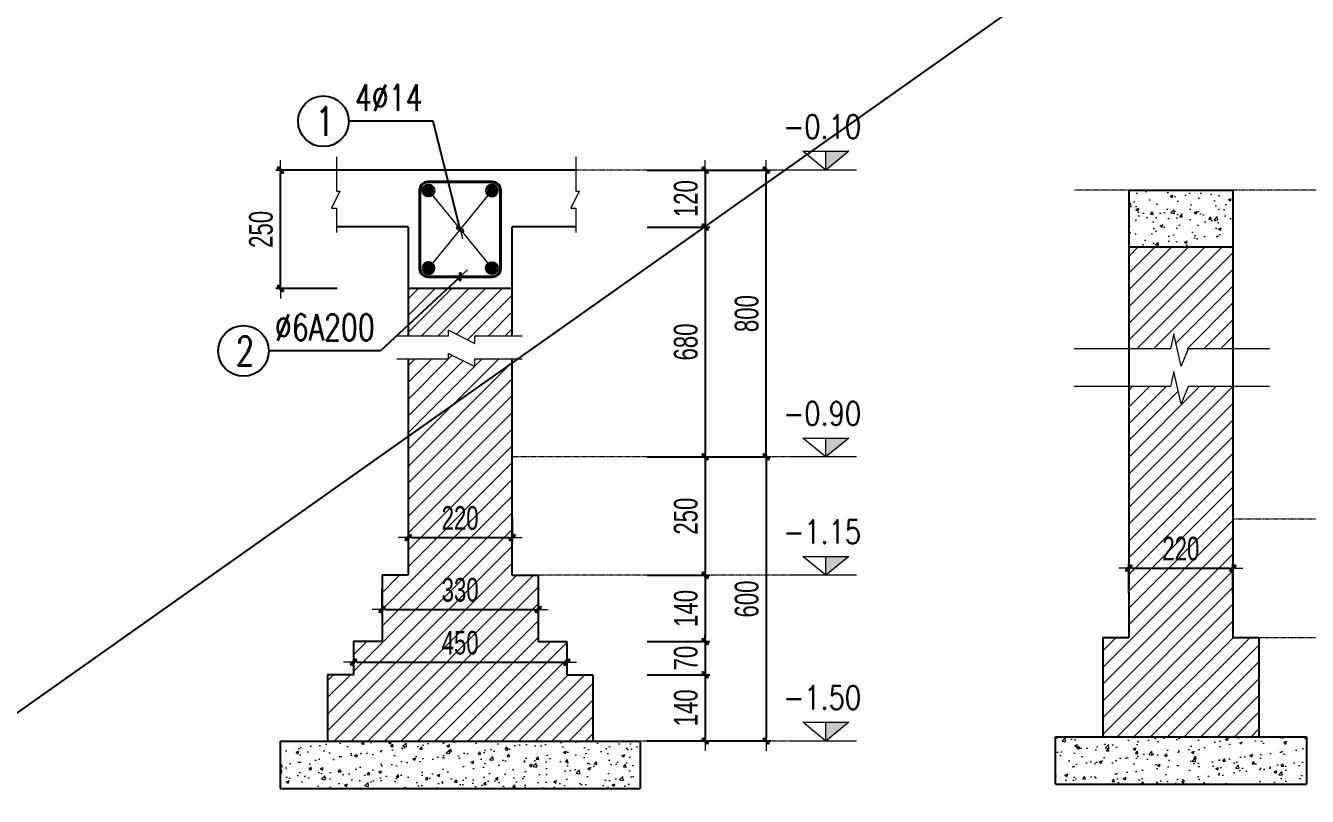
# Model space of a CAD drawing. Header units: millimetres. Extents: x -211129 to 461116, y -574633 to 115.
# Drawn here: x -121092 to -107560, y -547968 to -539829 of the extents above; entities that cross this region are included whole.
import ezdxf
from ezdxf.enums import TextEntityAlignment as Align

# ---------------------------------------------------------------- set-up
doc = ezdxf.new("R2010")
doc.units = ezdxf.units.MM
doc.header["$MEASUREMENT"] = 0
doc.header["$PDMODE"] = 32
doc.linetypes.add('CENTER', pattern=[2, 1.25, -0.25, 0.25, -0.25])
doc.layers.get('Defpoints').update_dxf_attribs({"color": 1})
for name, color, linetype, lineweight in [('Dim', 252, 'Continuous', 13), ('LC Dim', 8, 'Continuous', 18), ('LC Hatch', 252, 'Continuous', 9), ('LC Net dam2', 6, 'Continuous', 40), ('LC Net dam3', 1, 'Continuous', 60), ('LC Net thay', 63, 'Continuous', 25), ('LC Text1', 3, 'Continuous', 20), ('LC Text2', 7, 'Continuous', 25), ('truc', 76, 'CENTER', 9), ('v-MANH', 147, 'Continuous', 5)]:
    doc.layers.add(name, color=color, linetype=linetype, lineweight=lineweight)
doc.layers.add('KCS_Plotter', color=11, linetype='Continuous', plot=False)
doc.styles.add('1', font='vnsimli.shx', dxfattribs={"width": 0.6})
doc.styles.add('HOATBIF', font='hoatbif.shx', dxfattribs={"width": 0.7})
doc.styles.add('LC 3', font='vnsimli.shx', dxfattribs={"width": 0.75})
doc.styles.add('T1', font='Vnsimli.shx', dxfattribs={"width": 0.8})
doc.dimstyles.new('1-100', dxfattribs={"dimscale": 100, "dimtxt": 2.5, "dimasz": 0.35, "dimexe": 0.5, "dimexo": 0, "dimgap": 0.8, "dimtad": 1, "dimdec": 0, "dimzin": 0, "dimdsep": 46, "dimtxsty": 'HOATBIF', "dimblk1": 'DOT', "dimblk2": 'DOT', "dimsah": 1, "dimcen": -1, "dimdle": 1, "dimclrd": 256, "dimclre": 256, "dimclrt": 4, "dimadec": 3, "dimazin": 2, "dimtfac": 0.333333, "dimtdec": 0, "dimtix": 1, "dimtmove": 2, "dimatfit": 3, "dimldrblk": 'DOT', "dimfxl": 1, "dimtvp": 0.833333, "dimtolj": 1, "dimtzin": 0, "dimarcsym": 0})
doc.dimstyles.new('1-100$7', dxfattribs={"dimtxt": 230, "dimasz": 300, "dimexe": 50, "dimexo": 300, "dimgap": 80, "dimtad": 1, "dimdec": 3, "dimzin": 12, "dimdsep": 46, "dimtxsty": '1', "dimblk1": 'ARCHTICK', "dimblk2": 'ARCHTICK', "dimsah": 1, "dimcen": 0.09, "dimdle": 160, "dimclrd": 6, "dimclre": 6, "dimclrt": 2, "dimadec": 3, "dimazin": 3, "dimtfac": 1, "dimtdec": 3, "dimtix": 1, "dimtmove": 2, "dimatfit": 3, "dimldrblk": 'DOTSMALL', "dimfxl": 1, "dimtolj": 1, "dimtzin": 15, "dimarcsym": 0})
pattern_1 = [(50, (-412632.48, -82344.4), (307.39691, -26.89375), [32.14283, -353.57108]), (355, (-412632.48, -82344.4), (-59.4648, 322.36773), [25.71426, -282.85686]), (100.4514, (-412606.86, -82346.65), (247.93234, 295.4738), [27.3172, -300.48918]), (46.1842, (-412632.48, -82258.7), (457.38856, -70.93665), [48.21424, -530.3566]), (96.6356, (-412594.36, -82264.6), (400.56933, 417.47867), [40.9758, -450.7337]), (351.1842, (-412632.5, -82258.7), (400.569, 417.479), [38.5714, -424.2853]), (21, (-412589.62, -82280.12), (255.81705, -172.55078), [32.14283, -353.57108]), (326, (-412589.62, -82280.12), (104.2779, 310.77828), [25.71426, -282.85686]), (71.4514, (-412568.3, -82294.5), (360.09505, 138.22722), [27.3172, -300.48918]), (37.5, (-412632.48, -82344.41), (5.211361, 142.668652), [0, -279.42829, 0, -287.14257, 0, -283.92829]), (7.5, (-412632.48, -82344.4), (112.743975, 169.03342), [0, -163.71412, 0, -272.999727, 0, -108.214178]), (327.5, (-412728.05, -82344.41), (228.780815, -9.666364), [0, -107.14275, 0, -334.28538, 0, -443.570985]), (317.5, (-412770.9, -82344.4), (249.93668, 42.90209), [0, -139.285575, 0, -221.99978, 0, -314.999685])]

# ---------------------------------------------------------------- blocks, each defined once
blk = doc.blocks.new('DOT')
at = {"layer": 'LC Dim'}
blk.add_line((-3, 0), (3, 0), dxfattribs=at)
at = {"layer": 'LC Dim', "color": 4}
blk.add_line((-1, -1), (1, 1), dxfattribs=at)
blk.add_lwpolyline([(0.5, 1), (-1, -0.5), (-0.5, -1), (1, 0.5)], close=True, dxfattribs=at)
blk = doc.blocks.new('*D1176')
at = {"layer": 'Defpoints', "color": 0, "transparency": 16777216}
for p in [(-117630, -546333), (-115380, -546333), (-115380, -546552)]:
    blk.add_point(p, dxfattribs=at)
at = {"layer": 'Dim', "lineweight": -2, "transparency": 16777216}
for p, q in [((-117630, -546333), (-117630, -546602)), ((-115380, -546333), (-115380, -546602)), ((-117595, -546552), (-115415, -546552))]:
    blk.add_line(p, q, dxfattribs=at)
at = {"layer": 'Dim', "lineweight": -2, "transparency": 16777216, "xscale": 35, "yscale": 35, "zscale": 35, "rotation": 180}
blk.add_blockref('DOT', (-117630, -546552), dxfattribs=at)
at = {"layer": 'Dim', "lineweight": -2, "transparency": 16777216, "xscale": 35, "yscale": 35, "zscale": 35}
blk.add_blockref('DOT', (-115380, -546552), dxfattribs=at)
at = {"layer": 'Dim', "color": 4, "transparency": 16777216, "insert": (-116505, -546347), "char_height": 250, "attachment_point": 5, "style": 'HOATBIF'}
blk.add_mtext('\\A1;450', dxfattribs=at)
blk = doc.blocks.new('_Dot')
at = {"color": 0, "linetype": 'ByBlock', "lineweight": -2}
blk.add_line((-0.5, 0), (-1, 0), dxfattribs=at)
at = {"color": 0, "linetype": 'ByBlock', "const_width": 0.5}
blk.add_lwpolyline([(-0.25, 0, 1), (0.25, 0, 1)], format="xyb", close=True, dxfattribs=at)
blk = doc.blocks.new('*D1177')
at = {"layer": 'Defpoints', "color": 0, "transparency": 16777216}
for p in [(-117330, -545784), (-115680, -545784), (-115680, -545993)]:
    blk.add_point(p, dxfattribs=at)
at = {"layer": 'Dim', "lineweight": -2, "transparency": 16777216}
for p, q in [((-117330, -545784), (-117330, -546043)), ((-115680, -545784), (-115680, -546043)), ((-117295, -545993), (-115715, -545993))]:
    blk.add_line(p, q, dxfattribs=at)
at = {"layer": 'Dim', "lineweight": -2, "transparency": 16777216, "xscale": 35, "yscale": 35, "zscale": 35, "rotation": 180}
blk.add_blockref('DOT', (-117330, -545993), dxfattribs=at)
at = {"layer": 'Dim', "lineweight": -2, "transparency": 16777216, "xscale": 35, "yscale": 35, "zscale": 35}
blk.add_blockref('DOT', (-115680, -545993), dxfattribs=at)
at = {"layer": 'Dim', "color": 4, "transparency": 16777216, "insert": (-116505, -545788), "char_height": 250, "attachment_point": 5, "style": 'HOATBIF'}
blk.add_mtext('\\A1;330', dxfattribs=at)
blk = doc.blocks.new('*D1178')
at = {"layer": 'Defpoints', "color": 0, "transparency": 16777216}
for p in [(-114530, -541356), (-114530, -541956), (-113917, -541956)]:
    blk.add_point(p, dxfattribs=at)
at = {"layer": 'Dim', "lineweight": -2, "transparency": 16777216}
for p, q in [((-114530, -541356), (-113867, -541356)), ((-113917, -541391), (-113917, -541921)), ((-114530, -541956), (-113867, -541956))]:
    blk.add_line(p, q, dxfattribs=at)
at = {"layer": 'Dim', "lineweight": -2, "transparency": 16777216, "xscale": 35, "yscale": 35, "zscale": 35}
for p, rotation in [((-113917, -541356), 90), ((-113917, -541956), 270)]:
    blk.add_blockref('DOT', p, dxfattribs=dict(at, rotation=rotation))
at = {"layer": 'Dim', "color": 4, "transparency": 16777216, "insert": (-114122, -541656), "char_height": 250, "attachment_point": 5, "rotation": 90, "style": 'HOATBIF'}
blk.add_mtext('\\A1;120', dxfattribs=at)
blk = doc.blocks.new('*D1179')
at = {"layer": 'Defpoints', "color": 0, "transparency": 16777216}
for p in [(-114530, -545633), (-114530, -546333), (-113917, -546333)]:
    blk.add_point(p, dxfattribs=at)
at = {"layer": 'Dim', "lineweight": -2, "transparency": 16777216}
for p, q in [((-114530, -545633), (-113867, -545633)), ((-113917, -545668), (-113917, -546298)), ((-114530, -546333), (-113867, -546333))]:
    blk.add_line(p, q, dxfattribs=at)
at = {"layer": 'Dim', "lineweight": -2, "transparency": 16777216, "xscale": 35, "yscale": 35, "zscale": 35}
for p, rotation in [((-113917, -545633), 90), ((-113917, -546333), 270)]:
    blk.add_blockref('DOT', p, dxfattribs=dict(at, rotation=rotation))
at = {"layer": 'Dim', "color": 4, "transparency": 16777216, "insert": (-114122, -545983), "char_height": 250, "attachment_point": 5, "rotation": 90, "style": 'HOATBIF'}
blk.add_mtext('\\A1;140', dxfattribs=at)
blk = doc.blocks.new('*D1180')
at = {"layer": 'Defpoints', "color": 0, "transparency": 16777216}
for p in [(-114530, -546333), (-114530, -546683), (-113917, -546683)]:
    blk.add_point(p, dxfattribs=at)
at = {"layer": 'Dim', "lineweight": -2, "transparency": 16777216}
for p, q in [((-113917, -546298), (-113917, -546263)), ((-114530, -546333), (-113867, -546333)), ((-113917, -546333), (-113917, -546683)), ((-114530, -546683), (-113867, -546683)), ((-113917, -546718), (-113917, -546753))]:
    blk.add_line(p, q, dxfattribs=at)
at = {"layer": 'Dim', "lineweight": -2, "transparency": 16777216, "xscale": 35, "yscale": 35, "zscale": 35}
for p, rotation in [((-113917, -546333), 270), ((-113917, -546683), 90)]:
    blk.add_blockref('DOT', p, dxfattribs=dict(at, rotation=rotation))
at = {"layer": 'Dim', "color": 4, "transparency": 16777216, "insert": (-114122, -546508), "char_height": 250, "attachment_point": 5, "rotation": 90, "style": 'HOATBIF'}
blk.add_mtext('\\A1;70', dxfattribs=at)
blk = doc.blocks.new('*D1181')
at = {"layer": 'Defpoints', "color": 0, "transparency": 16777216}
for p in [(-114530, -546683), (-114530, -547383), (-113917, -547383)]:
    blk.add_point(p, dxfattribs=at)
at = {"layer": 'Dim', "lineweight": -2, "transparency": 16777216}
for p, q in [((-114530, -546683), (-113867, -546683)), ((-113917, -546718), (-113917, -547348)), ((-114530, -547383), (-113867, -547383))]:
    blk.add_line(p, q, dxfattribs=at)
at = {"layer": 'Dim', "lineweight": -2, "transparency": 16777216, "xscale": 35, "yscale": 35, "zscale": 35}
for p, rotation in [((-113917, -546683), 90), ((-113917, -547383), 270)]:
    blk.add_blockref('DOT', p, dxfattribs=dict(at, rotation=rotation))
at = {"layer": 'Dim', "color": 4, "transparency": 16777216, "insert": (-114122, -547033), "char_height": 250, "attachment_point": 5, "rotation": 90, "style": 'HOATBIF'}
blk.add_mtext('\\A1;140', dxfattribs=at)
blk = doc.blocks.new('*D1182')
at = {"layer": 'Defpoints', "color": 0, "transparency": 16777216}
for p in [(-114530, -544384), (-114530, -547383), (-113274, -547383)]:
    blk.add_point(p, dxfattribs=at)
at = {"layer": 'Dim', "lineweight": -2, "transparency": 16777216}
for p, q in [((-114530, -544384), (-113224, -544384)), ((-113274, -544419), (-113274, -547348)), ((-114530, -547383), (-113224, -547383))]:
    blk.add_line(p, q, dxfattribs=at)
at = {"layer": 'Dim', "lineweight": -2, "transparency": 16777216, "xscale": 35, "yscale": 35, "zscale": 35}
for p, rotation in [((-113274, -544384), 90), ((-113274, -547383), 270)]:
    blk.add_blockref('DOT', p, dxfattribs=dict(at, rotation=rotation))
at = {"layer": 'Dim', "color": 4, "transparency": 16777216, "insert": (-113479, -545884), "char_height": 250, "attachment_point": 5, "rotation": 90, "style": 'HOATBIF'}
blk.add_mtext('\\A1;600', dxfattribs=at)
blk = doc.blocks.new('*D1186')
at = {"layer": 'Defpoints', "color": 0, "transparency": 16777216}
for p in [(-114530, -541956), (-114530, -544384), (-113917, -544384)]:
    blk.add_point(p, dxfattribs=at)
at = {"layer": 'Dim', "lineweight": -2, "transparency": 16777216}
for p, q in [((-114530, -541956), (-113867, -541956)), ((-113917, -541991), (-113917, -544349)), ((-114530, -544384), (-113867, -544384))]:
    blk.add_line(p, q, dxfattribs=at)
at = {"layer": 'Dim', "lineweight": -2, "transparency": 16777216, "xscale": 35, "yscale": 35, "zscale": 35}
for p, rotation in [((-113917, -541956), 90), ((-113917, -544384), 270)]:
    blk.add_blockref('DOT', p, dxfattribs=dict(at, rotation=rotation))
at = {"layer": 'Dim', "color": 4, "transparency": 16777216, "insert": (-114122, -543170), "char_height": 250, "attachment_point": 5, "rotation": 90, "style": 'HOATBIF'}
blk.add_mtext('\\A1;680', dxfattribs=at)
blk = doc.blocks.new('Caodo1')
at = {"layer": 'LC Text1'}
blk.add_hatch(color=4, dxfattribs=at).paths.add_polyline_path([(0, 200), (0, 0), (243, 200)])
at = {"layer": 'LC Text1', "color": 4}
for p, q in [((0, 0), (0, 200)), ((324, 0), (-324, 0))]:
    blk.add_line(p, q, dxfattribs=at)
blk.add_lwpolyline([(-243, 200), (243, 200), (0, 0), (0, 0)], close=True, dxfattribs=at)
at = {"layer": 'LC Text1', "color": 4, "style": 'T1', "width": 0.8}
blk.add_attdef('%%P0,00', text='', height=250, dxfattribs=at).set_placement((-39, 460), align=Align.MIDDLE_CENTER)
blk = doc.blocks.new('theptron1')
at = {"layer": 'LC Net dam3'}
for p, q in [((-0.5, 0), (0.5, 0)), ((-0.35, 0.35), (0.35, -0.35)), ((0.35, 0.35), (-0.35, -0.35)), ((0, 0.5), (0, -0.5))]:
    blk.add_line(p, q, dxfattribs=at)
blk.add_circle((0, 0), 0.5, dxfattribs=at)
blk = doc.blocks.new('*D1187')
at = {"layer": 'Defpoints', "color": 0, "transparency": 16777216}
for p in [(-118402, -541356), (-117803, -541356), (-117803, -542606)]:
    blk.add_point(p, dxfattribs=at)
at = {"layer": 'Dim', "lineweight": -2, "transparency": 16777216}
for p, q in [((-117803, -541356), (-118452, -541356)), ((-118402, -542571), (-118402, -541391)), ((-117803, -542606), (-118452, -542606))]:
    blk.add_line(p, q, dxfattribs=at)
at = {"layer": 'Dim', "lineweight": -2, "transparency": 16777216, "xscale": 35, "yscale": 35, "zscale": 35}
for p, rotation in [((-118402, -541356), 90), ((-118402, -542606), 270)]:
    blk.add_blockref('DOT', p, dxfattribs=dict(at, rotation=rotation))
at = {"layer": 'Dim', "color": 4, "transparency": 16777216, "insert": (-118607, -541981), "char_height": 250, "attachment_point": 5, "rotation": 90, "style": 'HOATBIF'}
blk.add_mtext('\\A1;250', dxfattribs=at)
blk = doc.blocks.new('*D1188')
at = {"layer": 'Defpoints', "color": 0, "transparency": 16777216}
for p in [(-117055, -545027), (-115955, -545027), (-115955, -545235)]:
    blk.add_point(p, dxfattribs=at)
at = {"layer": 'Dim', "lineweight": -2, "transparency": 16777216}
for p, q in [((-117055, -545027), (-117055, -545285)), ((-115955, -545027), (-115955, -545285)), ((-117020, -545235), (-115990, -545235))]:
    blk.add_line(p, q, dxfattribs=at)
at = {"layer": 'Dim', "lineweight": -2, "transparency": 16777216, "xscale": 35, "yscale": 35, "zscale": 35, "rotation": 180}
blk.add_blockref('DOT', (-117055, -545235), dxfattribs=at)
at = {"layer": 'Dim', "lineweight": -2, "transparency": 16777216, "xscale": 35, "yscale": 35, "zscale": 35}
blk.add_blockref('DOT', (-115955, -545235), dxfattribs=at)
at = {"layer": 'Dim', "color": 4, "transparency": 16777216, "insert": (-116505, -545030), "char_height": 250, "attachment_point": 5, "style": 'HOATBIF'}
blk.add_mtext('\\A1;220', dxfattribs=at)
blk = doc.blocks.new('*D1189')
at = {"layer": 'Defpoints', "color": 0, "transparency": 16777216}
for p in [(-114530, -541356), (-113274, -541356), (-114530, -544384)]:
    blk.add_point(p, dxfattribs=at)
at = {"layer": 'Dim', "lineweight": -2, "transparency": 16777216}
for p, q in [((-114530, -541356), (-113224, -541356)), ((-113274, -544349), (-113274, -541391)), ((-114530, -544384), (-113224, -544384))]:
    blk.add_line(p, q, dxfattribs=at)
at = {"layer": 'Dim', "lineweight": -2, "transparency": 16777216, "xscale": 35, "yscale": 35, "zscale": 35}
for p, rotation in [((-113274, -541356), 90), ((-113274, -544384), 270)]:
    blk.add_blockref('DOT', p, dxfattribs=dict(at, rotation=rotation))
at = {"layer": 'Dim', "color": 4, "transparency": 16777216, "insert": (-113479, -542870), "char_height": 250, "attachment_point": 5, "rotation": 90, "style": 'HOATBIF'}
blk.add_mtext('\\A1;800', dxfattribs=at)
blk = doc.blocks.new('*D1190')
at = {"layer": 'Defpoints', "color": 0, "transparency": 16777216}
for p in [(-114530, -544384), (-114530, -545633), (-113917, -545633)]:
    blk.add_point(p, dxfattribs=at)
at = {"layer": 'Dim', "lineweight": -2, "transparency": 16777216}
for p, q in [((-114530, -544384), (-113867, -544384)), ((-113917, -544419), (-113917, -545598)), ((-114530, -545633), (-113867, -545633))]:
    blk.add_line(p, q, dxfattribs=at)
at = {"layer": 'Dim', "lineweight": -2, "transparency": 16777216, "xscale": 35, "yscale": 35, "zscale": 35}
for p, rotation in [((-113917, -544384), 90), ((-113917, -545633), 270)]:
    blk.add_blockref('DOT', p, dxfattribs=dict(at, rotation=rotation))
at = {"layer": 'Dim', "color": 4, "transparency": 16777216, "insert": (-114122, -545009), "char_height": 250, "attachment_point": 5, "rotation": 90, "style": 'HOATBIF'}
blk.add_mtext('\\A1;250', dxfattribs=at)
blk = doc.blocks.new('*D1200')
at = {"layer": 'Defpoints', "color": 0, "transparency": 16777216}
for p in [(-108346, -545558), (-109446, -545827), (-108346, -545827)]:
    blk.add_point(p, dxfattribs=at)
at = {"layer": 'Dim', "lineweight": -2, "transparency": 16777216}
for p, q in [((-109446, -545827), (-109446, -545508)), ((-109411, -545558), (-108381, -545558)), ((-108346, -545827), (-108346, -545508))]:
    blk.add_line(p, q, dxfattribs=at)
at = {"layer": 'Dim', "lineweight": -2, "transparency": 16777216, "xscale": 35, "yscale": 35, "zscale": 35, "rotation": 180}
blk.add_blockref('DOT', (-109446, -545558), dxfattribs=at)
at = {"layer": 'Dim', "lineweight": -2, "transparency": 16777216, "xscale": 35, "yscale": 35, "zscale": 35}
blk.add_blockref('DOT', (-108346, -545558), dxfattribs=at)
at = {"layer": 'Dim', "color": 4, "transparency": 16777216, "insert": (-108896, -545353), "char_height": 250, "attachment_point": 5, "style": 'HOATBIF'}
blk.add_mtext('\\A1;220', dxfattribs=at)

msp = doc.modelspace()

# ---------------------------------------------------------------- hatches: boundary and pattern name
at = {"layer": 'LC Hatch', "ltscale": 250}
h = msp.add_hatch(dxfattribs=at)
h.set_pattern_fill('AR-CONC', color=256, scale=42.8571)
h.set_pattern_definition(pattern_1)
h.paths.add_polyline_path([(-108345.9, -542165.8), (-108345.9, -541565.8), (-109445.9, -541565.8), (-109445.9, -542165.8)])
at = {"layer": 'LC Hatch'}
h = msp.add_hatch(dxfattribs=at)
h.set_pattern_fill('ANSI31', color=256, scale=1000)
h.set_pattern_definition([(45, (-220170.9, -311282.35), (-88.38835, 88.38835), [])])
h.paths.add_polyline_path([(-108345.9, -543640.3), (-108818.4, -543640.3), (-108890.9, -543822.8), (-108933.8, -543640.3), (-109445.9, -543640.3), (-109445.9, -546288.8), (-109720.9, -546288.8), (-109720.9, -547338.8), (-108070.9, -547338.8), (-108070.9, -546288.8), (-108345.9, -546288.8)])
h.paths.add_polyline_path([(-108345.9, -543241.3), (-108345.9, -542165.8), (-109445.9, -542165.8), (-109445.9, -543241.3), (-109003.4, -543241.3), (-108970.9, -543083.8), (-108933.8, -543241.3)])
h = msp.add_hatch(dxfattribs=at)
h.set_pattern_fill('ANSI31', color=256, scale=1000)
h.set_pattern_definition([(45, (-1647389.01, -808212.3), (-88.388348, 88.388348), [])])
h.paths.add_polyline_path([(-117904.6, -547383.4), (-115104.6, -547383.4), (-115104.6, -546683.4), (-115379.6, -546683.4), (-115379.6, -546333.4), (-115679.6, -546333.4), (-115679.6, -545633.4), (-115954.6, -545633.4), (-115954.6, -543348.8), (-116350.6, -543348.8), (-116350.6, -543430), (-116626.2, -543292.2), (-116626.2, -543348.8), (-117054.6, -543348.8), (-117054.6, -545633.4), (-117329.6, -545633.4), (-117329.6, -546333.4), (-117629.6, -546333.4), (-117629.6, -546683.4), (-117904.6, -546683.4)])
h.paths.add_polyline_path([(-116350.6, -543184.5), (-116350.6, -543103.2), (-115954.6, -543103.2), (-115954.6, -542605.5), (-117054.6, -542605.5), (-117054.6, -543103.2), (-116626.2, -543103.2), (-116626.2, -543046.6)])
at = {"layer": 'LC Hatch', "ltscale": 250}
h = msp.add_hatch(dxfattribs=at)
h.set_pattern_fill('AR-CONC', color=256, scale=42.8571)
h.set_pattern_definition(pattern_1)
h.paths.add_polyline_path([(-107570.9, -547338.8), (-110220.9, -547338.8), (-110220.9, -547838.8), (-107570.9, -547838.8)])
at = {"layer": 'LC Hatch', "ltscale": 2}
h = msp.add_hatch(dxfattribs=at)
h.set_pattern_fill('AR-CONC', color=256, scale=42.857143)
h.set_pattern_definition([(50, (-443969.22, -494434.08), (307.39722, -26.89377), [32.14286, -353.57143]), (355, (-443969.22, -494434.08), (-59.46486, 322.36806), [25.7143, -282.85714]), (100.4514, (-443943.6, -494436.32), (247.9326, 295.4741), [27.31722, -300.48948]), (46.1842, (-443969.22, -494348.37), (457.389, -70.9367), [48.2143, -530.35714]), (96.6356, (-443931.1, -494354.3), (400.56973, 417.4791), [40.97584, -450.73414]), (351.1842, (-443969.2, -494348.37), (400.5694, 417.4794), [38.5714, -424.2857]), (21, (-443926.36, -494369.8), (255.8173, -172.55095), [32.14286, -353.57143]), (326, (-443926.36, -494369.8), (104.278, 310.7786), [25.7143, -282.85714]), (71.4514, (-443905.05, -494384.18), (360.0954, 138.22736), [27.31722, -300.48948]), (37.5, (-443969.22, -494434.08), (5.211367, 142.668794), [0, -279.42857, 0, -287.14286, 0, -283.92857]), (7.5, (-443969.22, -494434.08), (112.74409, 169.03359), [0, -163.714286, 0, -273, 0, -108.214286]), (327.5, (-444064.79, -494434.08), (228.781044, -9.666374), [0, -107.14286, 0, -334.28571, 0, -443.57143]), (317.5, (-444107.65, -494434.08), (249.93693, 42.90214), [0, -139.28571, 0, -222, 0, -315])])
h.paths.add_polyline_path([(-114604.6, -547883.4), (-114604.6, -547383.4), (-118404.6, -547383.4), (-118404.6, -547883.4)])

# ---------------------------------------------------------------- linework, layer by layer
at = {"layer": 'Dim'}
for p, q in [((-116839, -541571.1), (-116170.1, -542390)), ((-116170.1, -541571.1), (-116839, -542390))]:
    msp.add_line(p, q, dxfattribs=at)
at = {"layer": 'KCS_Plotter', "ltscale": 250}
msp.add_line((-141409.4, -561391.2), (-99409.4, -531691.2), dxfattribs=at)
at = {"layer": 'LC Net dam2'}
msp.add_lwpolyline([(-116843.6, -542480.5), (-116165.6, -542480.5, 0.4142136), (-116079.6, -542394.5), (-116079.6, -541566.5, 0.4142136), (-116165.6, -541480.5), (-116843.6, -541480.5, 0.4142136), (-116929.6, -541566.5), (-116929.6, -542394.5, 0.4142136)], format="xyb", close=True, dxfattribs=at)
at = {"layer": 'LC Net thay', "ltscale": 2}
for p, q in [((-115284.6, -541355.5), (-117810.1, -541355.5)), ((-109445.9, -541565.8), (-109445.9, -546288.8)), ((-108345.9, -541565.8), (-108345.9, -546288.8)), ((-117054.6, -541955.5), (-117810.1, -541955.5)), ((-117054.6, -541955.5), (-117054.6, -543103.2)), ((-115954.6, -543103.2), (-115954.6, -541955.5)), ((-115284.6, -541955.5), (-115954.6, -541955.5)), ((-109445.9, -542165.8), (-108345.9, -542165.8)), ((-115954.6, -542605.5), (-117054.6, -542605.5)), ((-117054.6, -543348.8), (-117054.6, -545633.4)), ((-115954.6, -545633.4), (-115954.6, -543348.8)), ((-117054.6, -545633.4), (-117329.6, -545633.4)), ((-117329.6, -545633.4), (-117329.6, -546333.4)), ((-115954.6, -545633.4), (-115679.6, -545633.4)), ((-115679.6, -545633.4), (-115679.6, -546333.4)), ((-109720.9, -546288.8), (-109720.9, -547338.8)), ((-109720.9, -546288.8), (-109445.9, -546288.8)), ((-108070.9, -546288.8), (-108070.9, -547338.8)), ((-117329.6, -546333.4), (-117629.6, -546333.4)), ((-117629.6, -546333.4), (-117629.6, -546683.4)), ((-115679.6, -546333.4), (-115379.6, -546333.4)), ((-115379.6, -546333.4), (-115379.6, -546683.4)), ((-117629.6, -546683.4), (-117904.6, -546683.4)), ((-117904.6, -546683.4), (-117904.6, -547383.4)), ((-115379.6, -546683.4), (-115104.6, -546683.4)), ((-115104.6, -546683.4), (-115104.6, -547383.4)), ((-110220.9, -547838.8), (-110220.9, -547338.8)), ((-110220.9, -547338.8), (-107570.9, -547338.8)), ((-107570.9, -547338.8), (-107570.9, -547838.8)), ((-118404.6, -547383.4), (-114604.6, -547383.4)), ((-118404.6, -547383.4), (-118404.6, -547883.4)), ((-114604.6, -547383.4), (-114604.6, -547883.4)), ((-118404.6, -547883.4), (-114604.6, -547883.4)), ((-110220.9, -547838.8), (-107570.9, -547838.8))]:
    msp.add_line(p, q, dxfattribs=at)
at = {"layer": 'LC Text2'}
for p, q in [((-109445.9, -541565.8), (-108345.9, -541565.8)), ((-108345.9, -546288.8), (-108070.9, -546288.8)), ((-110220.9, -547338.8), (-107570.9, -547338.8))]:
    msp.add_line(p, q, dxfattribs=at)
at = {"layer": 'LC Text2', "ltscale": 100}
for centre in [(-117949.1, -540839.9), (-118792.1, -543264.9)]:
    msp.add_circle(centre, 267.5, dxfattribs=at)
at = {"layer": 'truc'}
for p, q in [((-112410.6, -541355.5), (-118375.4, -541355.5)), ((-115284.6, -541355.5), (-117810.1, -541355.5)), ((-104612, -541565.8), (-110018.3, -541565.8)), ((-112410.6, -544384.2), (-115954.6, -544384.2)), ((-108345.9, -545038.8), (-105023.4, -545038.8)), ((-112410.6, -545633.4), (-115954.6, -545633.4)), ((-108345.9, -546288.8), (-105023.4, -546288.8)), ((-112410.6, -547383.4), (-118375.4, -547383.4))]:
    msp.add_line(p, q, dxfattribs=at)
at = {"layer": 'v-MANH'}
for points in [[(-117810.1, -541213.4), (-117810.1, -541578.9), (-117773.9, -541578.9), (-117862.1, -541755.2), (-117810.1, -541755.2), (-117810.1, -542014.3)], [(-115284.6, -541213.4), (-115284.6, -541578.9), (-115248.3, -541578.9), (-115336.6, -541755.2), (-115284.6, -541755.2), (-115284.6, -542014.3)], [(-117172.2, -543103.2), (-116626.2, -543103.2), (-116626.2, -543046.6), (-116350.6, -543184.5), (-116350.6, -543103.2), (-115849, -543103.2)], [(-107960.9, -543241.3), (-108818.4, -543241.3), (-108890.9, -543423.8), (-108970.9, -543083.8), (-109003.4, -543241.3), (-110020.9, -543241.3)], [(-117172.2, -543348.8), (-116626.2, -543348.8), (-116626.2, -543292.2), (-116350.6, -543430), (-116350.6, -543348.8), (-115849, -543348.8)], [(-107960.9, -543640.3), (-108818.4, -543640.3), (-108890.9, -543822.8), (-108970.9, -543482.8), (-109003.4, -543640.3), (-110020.9, -543640.3)]]:
    msp.add_lwpolyline(points, dxfattribs=at)

# ---------------------------------------------------------------- block references
at = {"layer": 'LC Dim', "yscale": 100.000000000162, "zscale": 100.000000000162}
for p, xscale in [((-116839, -541571.1), 100.000000000162), ((-116170.1, -541571.1), -100.000000000162)]:
    msp.add_blockref('theptron1', p, dxfattribs=dict(at, xscale=xscale))
at = {"layer": 'LC Dim', "yscale": 100.000000000162, "zscale": 100.000000000162, "rotation": 180}
for p, xscale in [((-116839, -542390), -100.000000000162), ((-116170.1, -542390), 100.000000000162)]:
    msp.add_blockref('theptron1', p, dxfattribs=dict(at, xscale=xscale))
at = {"layer": 'LC Text1'}
ref = msp.add_blockref('Caodo1', (-112643.9, -541355.5), dxfattribs=at)
ref.add_attrib('%%P0,00', '-0.10', dxfattribs={"layer": 'LC Text2', "height": 250, "style": 'T1', "width": 0.8}).set_placement((-112682.9, -540896), align=Align.MIDDLE_CENTER)
ref = msp.add_blockref('Caodo1', (-112643.9, -544384.2), dxfattribs=at)
ref.add_attrib('%%P0,00', '-0.90', dxfattribs={"layer": 'LC Text2', "height": 250, "style": 'T1', "width": 0.8}).set_placement((-112682.9, -543924.7), align=Align.MIDDLE_CENTER)
ref = msp.add_blockref('Caodo1', (-112643.9, -545633.4), dxfattribs=at)
ref.add_attrib('%%P0,00', '-1.15', dxfattribs={"layer": 'LC Text2', "height": 250, "style": 'T1', "width": 0.8}).set_placement((-112682.9, -545173.9), align=Align.MIDDLE_CENTER)
ref = msp.add_blockref('Caodo1', (-112643.9, -547383.4), dxfattribs=at)
ref.add_attrib('%%P0,00', '-1.50', dxfattribs={"layer": 'LC Text2', "height": 250, "style": 'T1', "width": 0.8}).set_placement((-112682.9, -546923.9), align=Align.MIDDLE_CENTER)

# ---------------------------------------------------------------- texts
at = {"layer": 'LC Text2', "linetype": 'ByBlock', "style": 'LC 3', "width": 0.75}
for s, p in [('4%%C14', (-117617.1, -540729.1)), ('%%C6A200', (-118460.2, -543154.1))]:
    msp.add_text(s, height=277.78, dxfattribs=at).set_placement(p)
at = {"layer": 'LC Text2', "ltscale": 100, "style": 'LC 3', "width": 0.75}
for s, p in [('1', (-117934, -540839.9)), ('2', (-118777, -543264.9))]:
    msp.add_text(s, height=305.6, dxfattribs=at).set_placement(p, align=Align.MIDDLE_CENTER)

# ---------------------------------------------------------------- dimensions: what is measured, and where the dimension line sits
at = {"layer": 'Dim'}
for base, p1, p2, picture, middle in [((-118402, -541355.5), (-117803, -542605.5), (-117803, -541355.5), '*D1187', (-118607, -541980.5)), ((-113916.7, -541955.5), (-114530.3, -541355.5), (-114530.3, -541955.5), '*D1178', (-114121.7, -541655.5)), ((-113273.9, -547383.4), (-114530.3, -544384.2), (-114530.3, -547383.4), '*D1182', (-113478.9, -545883.8)), ((-113916.7, -545633.4), (-114530.3, -544384.2), (-114530.3, -545633.4), '*D1190', (-114121.7, -545008.8)), ((-113916.7, -546333.4), (-114530.3, -545633.4), (-114530.3, -546333.4), '*D1179', (-114121.7, -545983.4)), ((-113916.7, -546683.4), (-114530.3, -546333.4), (-114530.3, -546683.4), '*D1180', (-114121.7, -546508.4)), ((-113916.7, -547383.4), (-114530.3, -546683.4), (-114530.3, -547383.4), '*D1181', (-114121.7, -547033.4))]:
    dim = msp.add_linear_dim(base=base, p1=p1, p2=p2, angle=90, dimstyle='1-100', override={"dimlfac": 0.2}, dxfattribs=at)
    dim.commit()
    dim.dimension.update_dxf_attribs({"geometry": picture, "text_midpoint": middle})
for base, p1, p2, text, picture, middle in [((-113273.9, -541355.5), (-114530.3, -544384.2), (-114530.3, -541355.5), '800', '*D1189', (-113478.9, -542869.8)), ((-113916.7, -544384.2), (-114530.3, -541955.5), (-114530.3, -544384.2), '680', '*D1186', (-114121.7, -543169.8))]:
    dim = msp.add_linear_dim(base=base, p1=p1, p2=p2, angle=90, text=text, dimstyle='1-100', override={"dimlfac": 0.2}, dxfattribs=at)
    dim.commit()
    dim.dimension.update_dxf_attribs({"geometry": picture, "text_midpoint": middle})
for base, p1, p2, picture, middle in [((-115954.6, -545234.9), (-117054.6, -545026.6), (-115954.6, -545026.6), '*D1188', (-116504.6, -545029.9)), ((-108345.9, -545558.3), (-109445.9, -545826.8), (-108345.9, -545826.8), '*D1200', (-108895.9, -545353.3)), ((-115679.6, -545992.7), (-117329.6, -545784.4), (-115679.6, -545784.4), '*D1177', (-116504.6, -545787.7)), ((-115379.6, -546551.9), (-117629.6, -546333.4), (-115379.6, -546333.4), '*D1176', (-116504.6, -546346.9))]:
    dim = msp.add_linear_dim(base=base, p1=p1, p2=p2, dimstyle='1-100', override={"dimlfac": 0.2}, dxfattribs=at)
    dim.commit()
    dim.dimension.update_dxf_attribs({"geometry": picture, "text_midpoint": middle})

# ---------------------------------------------------------------- leaders
for points in [[(-116504.6, -541980.5), (-116791.1, -540839.9), (-117681.5, -540839.9)], [(-116504.6, -542480.5), (-117344.9, -543264.9), (-118524.5, -543264.9)]]:
    msp.add_leader(points, dimstyle='1-100$7', override={"dimscale": 100, "dimtxt": 2.5, "dimasz": 0.35, "dimexe": 0.5, "dimexo": 0, "dimgap": 0.8, "dimdec": 0, "dimzin": 0, "dimtxsty": 'HOATBIF', "dimcen": -1, "dimdle": 1, "dimclrd": 256, "dimclre": 256, "dimclrt": 4, "dimazin": 2, "dimtfac": 0.333333, "dimtdec": 0, "dimldrblk": 'DOT', "dimtvp": 0.833333, "dimtzin": 0}, dxfattribs=at)

doc.saveas('drawing.dxf')
